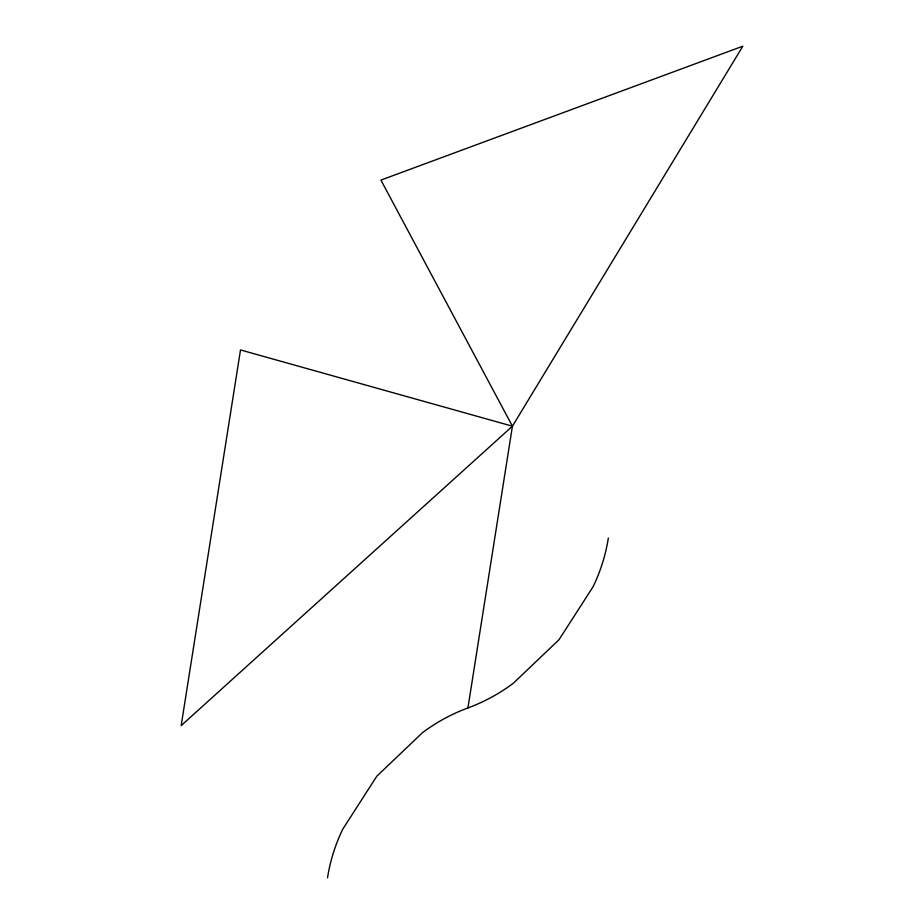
<?xml version="1.0" encoding="UTF-8"?>
<svg xmlns="http://www.w3.org/2000/svg" width="924" height="924" viewBox="0 0 924 924"><rect width="100%" height="100%" fill="white"/><g stroke="black" fill="none" stroke-linecap="round" stroke-linejoin="round"><path stroke-width="1.39" d="M327.512 877.8A181.347 177.385 14.7 0 1 342.816 829.082L376.83 776.183L422.545 732.628A181.347 177.385 14.7 0 1 467.925 707.946L512.427 426.195L742.827 46.2L380.919 180.088L512.427 426.195L181.173 725.606L240.506 349.942L512.427 426.195M467.925 707.946A181.347 177.385 14.7 0 0 513.305 683.263L559.02 639.708L593.035 586.809A181.347 177.385 14.7 0 0 608.339 538.091"/></g></svg>
